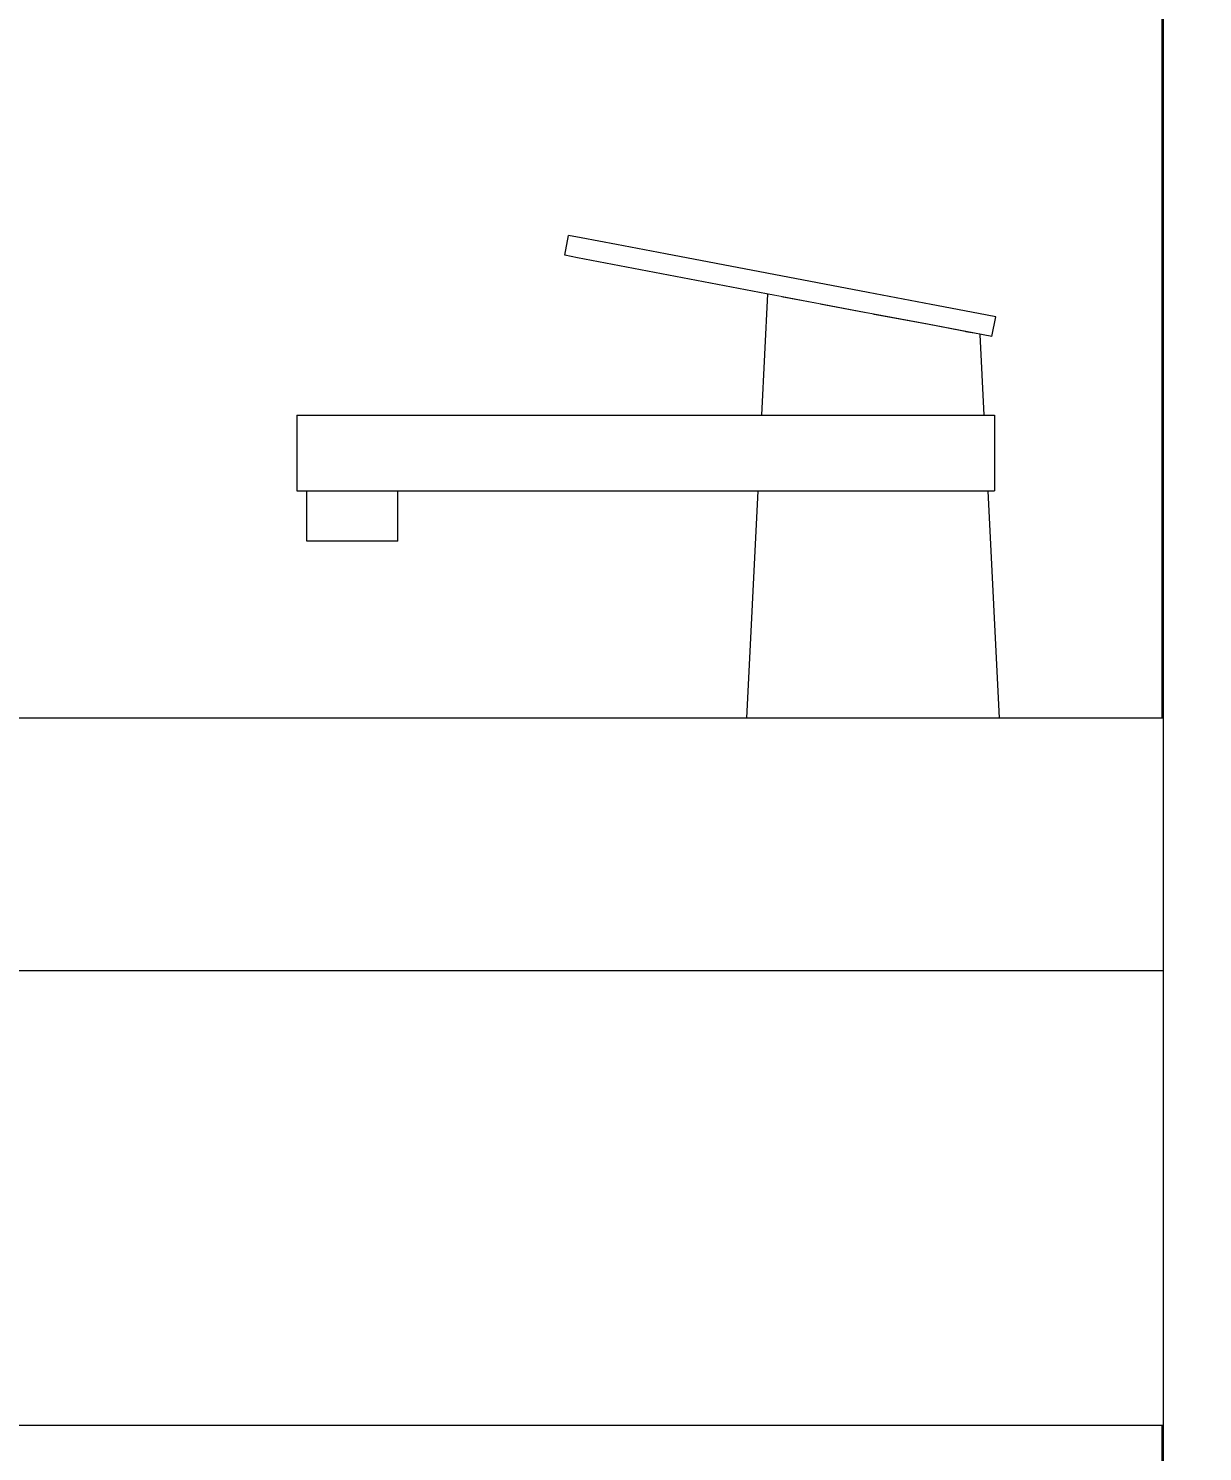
# Model space of a CAD drawing. Header units: millimetres. Extents: x 14397 to 67587, y -11631 to -8348.
# Drawn here: x 23240.3 to 23472.6, y -10592.6 to -10311 of the extents above; entities that cross this region are included whole.
import ezdxf

# ---------------------------------------------------------------- set-up
doc = ezdxf.new("R2010")
doc.units = ezdxf.units.MM
doc.header["$MEASUREMENT"] = 0
doc.linetypes.add('Wipeout_Contour', pattern=[1000, 0, -1000])
for name, color, linetype in [('NewA-Ee_25_10-M_WallsInternal', 7, 'Continuous'), ('NewA-Ee_40_20-M_GeneralFFAndEInternalSanitary', 7, 'Continuous'), ('NewA-Zz_20_20-D_DimensionDetail', 7, 'Continuous')]:
    doc.layers.add(name, color=color, linetype=linetype)
doc.styles.add('GENERATED_STYLE_1', font='')
doc.styles.get('GENERATED_STYLE_1').set_extended_font_data('Arial')
doc.dimstyles.new('GENERATED_STYLE__3', dxfattribs={"dimtxt": 75, "dimasz": 76, "dimexe": 0.18, "dimexo": 300, "dimgap": 0.09, "dimtad": 1, "dimdec": 0, "dimzin": 0, "dimdsep": 46, "dimtxsty": 'GENERATED_STYLE_1', "dimblk": 'ARROWHEAD_2', "dimblk1": 'ARROWHEAD_2', "dimblk2": 'ARROWHEAD_2', "dimcen": 0.09, "dimclrd": 6, "dimclre": 6, "dimclrt": 7, "dimazin": 0, "dimtfac": 1, "dimtdec": 4, "dimtmove": 0, "dimatfit": 3, "dimfxl": 0, "dimtolj": 1, "dimtzin": 0, "dimarcsym": 0})

# ---------------------------------------------------------------- blocks, each defined once
blk = doc.blocks.new('Section Elem_19_3', base_point=(31956.61, -111297.47))
at = {"color": 254, "linetype": 'Wipeout_Contour', "lineweight": 0, "ltscale": 1569402.975841699}
blk.add_wipeout([(21364.06, -11297.47), (21434.86, -11297.47), (21434.86, -9112.47), (22444.86, -9112.47), (22444.86, -11297.47), (23464.74, -11297.47), (23464.74, -10587.47), (23205.43, -10587.47), (23180.54, -10587.22), (23138.57, -10581.31), (23098.62, -10570.11), (23080.27, -10562.04), (23073.81, -10559.3), (23060.14, -10550.84), (23048.66, -10540.76), (23039.73, -10529.37), (23033.63, -10517), (23030.53, -10504.05), (23030.53, -10497.47), (23016.99, -10497.47), (23016.99, -10497.37), (23016.96, -10494.5), (23018.41, -10488.26), (23021.31, -10482.29), (23025.56, -10476.79), (23031.05, -10471.92), (23037.6, -10467.82), (23041.31, -10466.22), (23043.3, -10465.37), (23046.81, -10463.17), (23049.75, -10460.56), (23051.66, -10458.02), (23056.91, -10450.13), (23057.53, -10447.57), (23057.66, -10447.47), (23382.42, -10447.47), (23384.67, -10402.47), (23313.42, -10402.47), (23313.42, -10412.47), (23295.42, -10412.47), (23295.42, -10402.47), (23293.42, -10402.47), (23293.42, -10387.47), (23385.42, -10387.47), (23386.62, -10363.51), (23346.43, -10355.85), (23347.18, -10351.92), (23431.7, -10368.02), (23430.95, -10371.95), (23428.62, -10371.51), (23429.42, -10387.47), (23431.42, -10387.47), (23431.42, -10402.47), (23430.17, -10402.47), (23432.42, -10447.47), (23464.74, -10447.47), (23464.74, -10282.47), (23424.74, -10282.47), (23424.74, -9282.47), (23464.74, -9282.47), (23464.74, -8857.47), (21364.06, -8857.47)], dxfattribs=at).dxf.layer = 'NewA-Ee_25_10-M_WallsInternal'
blk = doc.blocks.new('Section Elem_24_3', base_point=(31956.61, -111297.47))
at = {"layer": 'NewA-Ee_25_10-M_WallsInternal', "color": 92, "linetype": 'Continuous', "lineweight": 35}
blk.add_line((23464.74, -11297.47), (23464.74, -8857.47), dxfattribs=at)
blk = doc.blocks.new('Section Elem_25_3', base_point=(31956.61, -111297.47))
at = {"color": 254, "linetype": 'Wipeout_Contour', "lineweight": 0, "ltscale": 102495.444901}
blk.add_wipeout([(23425.76, -10370.96), (23426.47, -10387.47), (23429.42, -10387.47), (23428.62, -10371.51)], dxfattribs=at).dxf.layer = 'NewA-Ee_40_20-M_GeneralFFAndEInternalSanitary'
at = {"color": 254, "linetype": 'Wipeout_Contour', "lineweight": 0, "ltscale": 102121.712186}
blk.add_wipeout([(23313.42, -10412.47), (23313.42, -10402.47), (23312.21, -10402.47), (23312.21, -10412.47)], dxfattribs=at).dxf.layer = 'NewA-Ee_40_20-M_GeneralFFAndEInternalSanitary'
at = {"color": 254, "linetype": 'Wipeout_Contour', "lineweight": 0, "ltscale": 102219.553401}
blk.add_wipeout([(23235.65, -10587.22), (23235.65, -10587.47), (23281.46, -10587.47), (23281.46, -10587.22)], dxfattribs=at).dxf.layer = 'NewA-Ee_40_20-M_GeneralFFAndEInternalSanitary'
at = {"color": 254, "linetype": 'Wipeout_Contour', "lineweight": 0, "ltscale": 128096.835084}
blk.add_wipeout([(23425.76, -10370.96), (23417.97, -10369.48), (23418.42, -10387.47), (23421.63, -10387.47), (23426.47, -10387.47)], dxfattribs=at).dxf.layer = 'NewA-Ee_40_20-M_GeneralFFAndEInternalSanitary'
at = {"color": 254, "linetype": 'Wipeout_Contour', "lineweight": 0, "ltscale": 102113.494067}
blk.add_wipeout([(23312.21, -10402.47), (23308.92, -10402.47), (23308.92, -10412.47), (23312.21, -10412.47)], dxfattribs=at).dxf.layer = 'NewA-Ee_40_20-M_GeneralFFAndEInternalSanitary'
at = {"color": 254, "linetype": 'Wipeout_Contour', "lineweight": 0, "ltscale": 102214.448851}
blk.add_wipeout([(23235.65, -10587.22), (23281.46, -10587.22), (23281.46, -10581.31), (23235.65, -10581.31)], dxfattribs=at).dxf.layer = 'NewA-Ee_40_20-M_GeneralFFAndEInternalSanitary'
at = {"layer": 'NewA-Ee_40_20-M_GeneralFFAndEInternalSanitary', "color": 1, "linetype": 'Continuous', "lineweight": 18}
blk.add_line((23313.42, -10412.47), (23312.21, -10412.47), dxfattribs=at)
at = {"color": 254, "linetype": 'Wipeout_Contour', "lineweight": 0, "ltscale": 128057.127856}
blk.add_wipeout([(23417.97, -10369.48), (23407.42, -10367.47), (23407.42, -10387.47), (23417.61, -10387.47), (23418.42, -10387.47)], dxfattribs=at).dxf.layer = 'NewA-Ee_40_20-M_GeneralFFAndEInternalSanitary'
at = {"color": 254, "linetype": 'Wipeout_Contour', "lineweight": 0, "ltscale": 102487.161278}
blk.add_wipeout([(23428.26, -10367.37), (23427.51, -10371.29), (23430.95, -10371.95), (23431.7, -10368.02)], dxfattribs=at).dxf.layer = 'NewA-Ee_40_20-M_GeneralFFAndEInternalSanitary'
at = {"color": 254, "linetype": 'Wipeout_Contour', "lineweight": 0, "ltscale": 102099.260122}
blk.add_wipeout([(23308.92, -10412.47), (23308.92, -10402.47), (23304.42, -10402.47), (23304.42, -10412.47)], dxfattribs=at).dxf.layer = 'NewA-Ee_40_20-M_GeneralFFAndEInternalSanitary'
at = {"color": 254, "linetype": 'Wipeout_Contour', "lineweight": 0, "ltscale": 102200.27878}
blk.add_wipeout([(23281.46, -10570.11), (23235.65, -10570.11), (23235.65, -10581.31), (23281.46, -10581.31)], dxfattribs=at).dxf.layer = 'NewA-Ee_40_20-M_GeneralFFAndEInternalSanitary'
at = {"color": 254, "linetype": 'Wipeout_Contour', "lineweight": 0, "ltscale": 102636.845461}
blk.add_wipeout([(23281.46, -10587.22), (23281.46, -10587.47), (23464.74, -10587.47), (23464.74, -10587.22)], dxfattribs=at).dxf.layer = 'NewA-Ee_40_20-M_GeneralFFAndEInternalSanitary'
at = {"layer": 'NewA-Ee_40_20-M_GeneralFFAndEInternalSanitary', "color": 1, "linetype": 'Continuous', "lineweight": 18}
for p, q in [((23430.95, -10371.95), (23431.7, -10368.02)), ((23312.21, -10412.47), (23308.92, -10412.47))]:
    blk.add_line(p, q, dxfattribs=at)
at = {"color": 254, "linetype": 'Wipeout_Contour', "lineweight": 0, "ltscale": 128004.192067}
blk.add_wipeout([(23396.97, -10365.48), (23396.42, -10387.47), (23404.37, -10387.47), (23407.42, -10387.47), (23407.42, -10367.47)], dxfattribs=at).dxf.layer = 'NewA-Ee_40_20-M_GeneralFFAndEInternalSanitary'
at = {"color": 254, "linetype": 'Wipeout_Contour', "lineweight": 0, "ltscale": 102461.863691}
blk.add_wipeout([(23427.51, -10371.29), (23428.26, -10367.37), (23418.94, -10365.59), (23418.19, -10369.52)], dxfattribs=at).dxf.layer = 'NewA-Ee_40_20-M_GeneralFFAndEInternalSanitary'
at = {"color": 254, "linetype": 'Wipeout_Contour', "lineweight": 0, "ltscale": 102082.824615}
blk.add_wipeout([(23304.42, -10412.47), (23304.42, -10402.47), (23299.92, -10402.47), (23299.92, -10412.47)], dxfattribs=at).dxf.layer = 'NewA-Ee_40_20-M_GeneralFFAndEInternalSanitary'
at = {"color": 254, "linetype": 'Wipeout_Contour', "lineweight": 0, "ltscale": 102184.333739}
blk.add_wipeout([(23281.46, -10570.11), (23281.46, -10562.04), (23235.65, -10562.04), (23235.65, -10570.11)], dxfattribs=at).dxf.layer = 'NewA-Ee_40_20-M_GeneralFFAndEInternalSanitary'
at = {"color": 254, "linetype": 'Wipeout_Contour', "lineweight": 0, "ltscale": 102631.761591}
blk.add_wipeout([(23281.46, -10581.31), (23281.46, -10587.22), (23464.74, -10587.22), (23464.74, -10581.31)], dxfattribs=at).dxf.layer = 'NewA-Ee_40_20-M_GeneralFFAndEInternalSanitary'
at = {"layer": 'NewA-Ee_40_20-M_GeneralFFAndEInternalSanitary', "color": 1, "linetype": 'Continuous', "lineweight": 18}
for p, q in [((23431.7, -10368.02), (23428.26, -10367.37)), ((23430.95, -10371.95), (23427.51, -10371.29)), ((23308.92, -10412.47), (23304.42, -10412.47)), ((23281.46, -10587.47), (23235.65, -10587.47)), ((23464.74, -10587.47), (23281.46, -10587.47))]:
    blk.add_line(p, q, dxfattribs=at)
at = {"color": 254, "linetype": 'Wipeout_Contour', "lineweight": 0, "ltscale": 102418.666886}
blk.add_wipeout([(23418.19, -10369.52), (23418.94, -10365.59), (23406.47, -10363.22), (23405.73, -10367.15)], dxfattribs=at).dxf.layer = 'NewA-Ee_40_20-M_GeneralFFAndEInternalSanitary'
at = {"color": 254, "linetype": 'Wipeout_Contour', "lineweight": 0, "ltscale": 102362.944733}
blk.add_wipeout([(23388.37, -10387.47), (23396.42, -10387.47), (23396.97, -10365.48), (23389.38, -10364.03)], dxfattribs=at).dxf.layer = 'NewA-Ee_40_20-M_GeneralFFAndEInternalSanitary'
at = {"color": 254, "linetype": 'Wipeout_Contour', "lineweight": 0, "ltscale": 102068.591426}
blk.add_wipeout([(23299.92, -10402.47), (23296.62, -10402.47), (23296.62, -10412.47), (23299.92, -10412.47)], dxfattribs=at).dxf.layer = 'NewA-Ee_40_20-M_GeneralFFAndEInternalSanitary'
at = {"color": 254, "linetype": 'Wipeout_Contour', "lineweight": 0, "ltscale": 102175.391575}
blk.add_wipeout([(23281.46, -10562.04), (23281.46, -10559.3), (23235.65, -10559.3), (23235.65, -10562.04)], dxfattribs=at).dxf.layer = 'NewA-Ee_40_20-M_GeneralFFAndEInternalSanitary'
at = {"color": 254, "linetype": 'Wipeout_Contour', "lineweight": 0, "ltscale": 102617.649008}
blk.add_wipeout([(23281.46, -10581.31), (23464.74, -10581.31), (23464.74, -10570.11), (23281.46, -10570.11)], dxfattribs=at).dxf.layer = 'NewA-Ee_40_20-M_GeneralFFAndEInternalSanitary'
at = {"layer": 'NewA-Ee_40_20-M_GeneralFFAndEInternalSanitary', "color": 1, "linetype": 'Continuous', "lineweight": 18}
for p, q in [((23428.26, -10367.37), (23418.94, -10365.59)), ((23427.51, -10371.29), (23418.19, -10369.52)), ((23304.42, -10412.47), (23299.92, -10412.47))]:
    blk.add_line(p, q, dxfattribs=at)
at = {"color": 254, "linetype": 'Wipeout_Contour', "lineweight": 0, "ltscale": 102342.619376}
blk.add_wipeout([(23386.62, -10363.51), (23385.42, -10387.47), (23388.37, -10387.47), (23389.38, -10364.03)], dxfattribs=at).dxf.layer = 'NewA-Ee_40_20-M_GeneralFFAndEInternalSanitary'
at = {"color": 254, "linetype": 'Wipeout_Contour', "lineweight": 0, "ltscale": 102060.374038}
blk.add_wipeout([(23296.62, -10412.47), (23296.62, -10402.47), (23295.42, -10402.47), (23295.42, -10412.47)], dxfattribs=at).dxf.layer = 'NewA-Ee_40_20-M_GeneralFFAndEInternalSanitary'
at = {"color": 254, "linetype": 'Wipeout_Contour', "lineweight": 0, "ltscale": 102166.135483}
blk.add_wipeout([(23281.46, -10559.3), (23281.46, -10550.84), (23235.65, -10550.84), (23235.65, -10559.3)], dxfattribs=at).dxf.layer = 'NewA-Ee_40_20-M_GeneralFFAndEInternalSanitary'
at = {"color": 254, "linetype": 'Wipeout_Contour', "lineweight": 0, "ltscale": 102601.768688}
blk.add_wipeout([(23281.46, -10570.11), (23464.74, -10570.11), (23464.74, -10562.04), (23281.46, -10562.04)], dxfattribs=at).dxf.layer = 'NewA-Ee_40_20-M_GeneralFFAndEInternalSanitary'
at = {"layer": 'NewA-Ee_40_20-M_GeneralFFAndEInternalSanitary', "color": 1, "linetype": 'Continuous', "lineweight": 18}
for p, q in [((23296.62, -10412.47), (23295.42, -10412.47)), ((23299.92, -10412.47), (23296.62, -10412.47))]:
    blk.add_line(p, q, dxfattribs=at)
at = {"color": 254, "linetype": 'Wipeout_Contour', "lineweight": 0, "ltscale": 102314.344763}
blk.add_wipeout([(23405.73, -10367.15), (23406.47, -10363.22), (23366.33, -10355.57), (23365.58, -10359.5)], dxfattribs=at).dxf.layer = 'NewA-Ee_40_20-M_GeneralFFAndEInternalSanitary'
at = {"color": 254, "linetype": 'Wipeout_Contour', "lineweight": 0, "ltscale": 102150.821514}
blk.add_wipeout([(23281.46, -10550.84), (23281.46, -10540.76), (23235.65, -10540.76), (23235.65, -10550.84)], dxfattribs=at).dxf.layer = 'NewA-Ee_40_20-M_GeneralFFAndEInternalSanitary'
at = {"color": 254, "linetype": 'Wipeout_Contour', "lineweight": 0, "ltscale": 102592.862825}
blk.add_wipeout([(23281.46, -10559.3), (23281.46, -10562.04), (23464.74, -10562.04), (23464.74, -10559.3)], dxfattribs=at).dxf.layer = 'NewA-Ee_40_20-M_GeneralFFAndEInternalSanitary'
at = {"layer": 'NewA-Ee_40_20-M_GeneralFFAndEInternalSanitary', "color": 1, "linetype": 'Continuous', "lineweight": 18}
for p, q in [((23418.94, -10365.59), (23406.47, -10363.22)), ((23418.19, -10369.52), (23405.73, -10367.15))]:
    blk.add_line(p, q, dxfattribs=at)
at = {"color": 254, "linetype": 'Wipeout_Contour', "lineweight": 0, "ltscale": 102215.55596}
blk.add_wipeout([(23365.58, -10359.5), (23366.33, -10355.57), (23356.65, -10353.73), (23355.9, -10357.66)], dxfattribs=at).dxf.layer = 'NewA-Ee_40_20-M_GeneralFFAndEInternalSanitary'
at = {"color": 254, "linetype": 'Wipeout_Contour', "lineweight": 0, "ltscale": 102133.094909}
blk.add_wipeout([(23281.46, -10529.37), (23235.65, -10529.37), (23235.65, -10540.76), (23281.46, -10540.76)], dxfattribs=at).dxf.layer = 'NewA-Ee_40_20-M_GeneralFFAndEInternalSanitary'
at = {"color": 254, "linetype": 'Wipeout_Contour', "lineweight": 0, "ltscale": 102583.64429}
blk.add_wipeout([(23281.46, -10559.3), (23464.74, -10559.3), (23464.74, -10550.84), (23281.46, -10550.84)], dxfattribs=at).dxf.layer = 'NewA-Ee_40_20-M_GeneralFFAndEInternalSanitary'
at = {"layer": 'NewA-Ee_40_20-M_GeneralFFAndEInternalSanitary', "color": 1, "linetype": 'Continuous', "lineweight": 18}
for p, q in [((23406.47, -10363.22), (23366.33, -10355.57)), ((23405.73, -10367.15), (23365.58, -10359.5))]:
    blk.add_line(p, q, dxfattribs=at)
at = {"color": 254, "linetype": 'Wipeout_Contour', "lineweight": 0, "ltscale": 102182.587599}
blk.add_wipeout([(23355.9, -10357.66), (23356.65, -10353.73), (23349.7, -10352.4), (23348.95, -10356.33)], dxfattribs=at).dxf.layer = 'NewA-Ee_40_20-M_GeneralFFAndEInternalSanitary'
at = {"color": 254, "linetype": 'Wipeout_Contour', "lineweight": 0, "ltscale": 102113.499289}
blk.add_wipeout([(23281.46, -10529.37), (23281.46, -10517), (23235.65, -10517), (23235.65, -10529.37)], dxfattribs=at).dxf.layer = 'NewA-Ee_40_20-M_GeneralFFAndEInternalSanitary'
at = {"color": 254, "linetype": 'Wipeout_Contour', "lineweight": 0, "ltscale": 102568.392496}
blk.add_wipeout([(23281.46, -10550.84), (23464.74, -10550.84), (23464.74, -10540.76), (23281.46, -10540.76)], dxfattribs=at).dxf.layer = 'NewA-Ee_40_20-M_GeneralFFAndEInternalSanitary'
at = {"layer": 'NewA-Ee_40_20-M_GeneralFFAndEInternalSanitary', "color": 1, "linetype": 'Continuous', "lineweight": 18}
for p, q in [((23366.33, -10355.57), (23356.65, -10353.73)), ((23365.58, -10359.5), (23355.9, -10357.66))]:
    blk.add_line(p, q, dxfattribs=at)
at = {"color": 254, "linetype": 'Wipeout_Contour', "lineweight": 0, "ltscale": 102163.807126}
blk.add_wipeout([(23346.43, -10355.85), (23348.95, -10356.33), (23349.7, -10352.4), (23347.18, -10351.92)], dxfattribs=at).dxf.layer = 'NewA-Ee_40_20-M_GeneralFFAndEInternalSanitary'
at = {"color": 254, "linetype": 'Wipeout_Contour', "lineweight": 0, "ltscale": 102092.634548}
blk.add_wipeout([(23281.46, -10517), (23281.46, -10504.05), (23235.65, -10504.05), (23235.65, -10517)], dxfattribs=at).dxf.layer = 'NewA-Ee_40_20-M_GeneralFFAndEInternalSanitary'
at = {"color": 254, "linetype": 'Wipeout_Contour', "lineweight": 0, "ltscale": 102550.73791}
blk.add_wipeout([(23281.46, -10529.37), (23281.46, -10540.76), (23464.74, -10540.76), (23464.74, -10529.37)], dxfattribs=at).dxf.layer = 'NewA-Ee_40_20-M_GeneralFFAndEInternalSanitary'
at = {"layer": 'NewA-Ee_40_20-M_GeneralFFAndEInternalSanitary', "color": 1, "linetype": 'Continuous', "lineweight": 18}
for p, q in [((23346.43, -10355.85), (23347.18, -10351.92)), ((23349.7, -10352.4), (23347.18, -10351.92)), ((23356.65, -10353.73), (23349.7, -10352.4)), ((23348.95, -10356.33), (23346.43, -10355.85)), ((23355.9, -10357.66), (23348.95, -10356.33))]:
    blk.add_line(p, q, dxfattribs=at)
at = {"color": 254, "linetype": 'Wipeout_Contour', "lineweight": 0, "ltscale": 102076.54864}
blk.add_wipeout([(23281.46, -10504.05), (23281.46, -10497.47), (23235.65, -10497.47), (23235.65, -10504.05)], dxfattribs=at).dxf.layer = 'NewA-Ee_40_20-M_GeneralFFAndEInternalSanitary'
at = {"color": 254, "linetype": 'Wipeout_Contour', "lineweight": 0, "ltscale": 102531.221884}
blk.add_wipeout([(23281.46, -10517), (23281.46, -10529.37), (23464.74, -10529.37), (23464.74, -10517)], dxfattribs=at).dxf.layer = 'NewA-Ee_40_20-M_GeneralFFAndEInternalSanitary'
at = {"color": 254, "linetype": 'Wipeout_Contour', "lineweight": 0, "ltscale": 102068.691776}
blk.add_wipeout([(23281.46, -10497.47), (23281.46, -10494.5), (23235.65, -10494.5), (23235.65, -10497.47)], dxfattribs=at).dxf.layer = 'NewA-Ee_40_20-M_GeneralFFAndEInternalSanitary'
at = {"color": 254, "linetype": 'Wipeout_Contour', "lineweight": 0, "ltscale": 102510.441991}
blk.add_wipeout([(23281.46, -10517), (23464.74, -10517), (23464.74, -10504.05), (23281.46, -10504.05)], dxfattribs=at).dxf.layer = 'NewA-Ee_40_20-M_GeneralFFAndEInternalSanitary'
at = {"color": 254, "linetype": 'Wipeout_Contour', "lineweight": 0, "ltscale": 102061.115344}
blk.add_wipeout([(23281.46, -10494.5), (23281.46, -10488.26), (23235.65, -10488.26), (23235.65, -10494.5)], dxfattribs=at).dxf.layer = 'NewA-Ee_40_20-M_GeneralFFAndEInternalSanitary'
at = {"color": 254, "linetype": 'Wipeout_Contour', "lineweight": 0, "ltscale": 102494.421458}
blk.add_wipeout([(23281.46, -10497.47), (23281.46, -10504.05), (23464.74, -10504.05), (23464.74, -10497.47)], dxfattribs=at).dxf.layer = 'NewA-Ee_40_20-M_GeneralFFAndEInternalSanitary'
at = {"color": 254, "linetype": 'Wipeout_Contour', "lineweight": 0, "ltscale": 102051.079972}
blk.add_wipeout([(23281.46, -10488.26), (23281.46, -10482.29), (23235.65, -10482.29), (23235.65, -10488.26)], dxfattribs=at).dxf.layer = 'NewA-Ee_40_20-M_GeneralFFAndEInternalSanitary'
at = {"color": 254, "linetype": 'Wipeout_Contour', "lineweight": 0, "ltscale": 102486.596578}
blk.add_wipeout([(23281.46, -10497.47), (23464.74, -10497.47), (23464.74, -10494.5), (23281.46, -10494.5)], dxfattribs=at).dxf.layer = 'NewA-Ee_40_20-M_GeneralFFAndEInternalSanitary'
at = {"layer": 'NewA-Ee_40_20-M_GeneralFFAndEInternalSanitary', "color": 1, "linetype": 'Continuous', "lineweight": 18}
for p, q in [((23281.46, -10497.47), (23235.65, -10497.47)), ((23464.74, -10497.47), (23281.46, -10497.47))]:
    blk.add_line(p, q, dxfattribs=at)
at = {"color": 254, "linetype": 'Wipeout_Contour', "lineweight": 0, "ltscale": 102041.65821}
blk.add_wipeout([(23281.46, -10482.29), (23281.46, -10476.79), (23235.65, -10476.79), (23235.65, -10482.29)], dxfattribs=at).dxf.layer = 'NewA-Ee_40_20-M_GeneralFFAndEInternalSanitary'
at = {"color": 254, "linetype": 'Wipeout_Contour', "lineweight": 0, "ltscale": 102479.050949}
blk.add_wipeout([(23281.46, -10494.5), (23464.74, -10494.5), (23464.74, -10488.26), (23281.46, -10488.26)], dxfattribs=at).dxf.layer = 'NewA-Ee_40_20-M_GeneralFFAndEInternalSanitary'
at = {"color": 254, "linetype": 'Wipeout_Contour', "lineweight": 0, "ltscale": 102033.135032}
blk.add_wipeout([(23281.46, -10476.79), (23281.46, -10471.92), (23235.65, -10471.92), (23235.65, -10476.79)], dxfattribs=at).dxf.layer = 'NewA-Ee_40_20-M_GeneralFFAndEInternalSanitary'
at = {"color": 254, "linetype": 'Wipeout_Contour', "lineweight": 0, "ltscale": 102469.056424}
blk.add_wipeout([(23281.46, -10488.26), (23464.74, -10488.26), (23464.74, -10482.29), (23281.46, -10482.29)], dxfattribs=at).dxf.layer = 'NewA-Ee_40_20-M_GeneralFFAndEInternalSanitary'
at = {"color": 254, "linetype": 'Wipeout_Contour', "lineweight": 0, "ltscale": 102025.768769}
blk.add_wipeout([(23281.46, -10471.92), (23281.46, -10467.82), (23235.65, -10467.82), (23235.65, -10471.92)], dxfattribs=at).dxf.layer = 'NewA-Ee_40_20-M_GeneralFFAndEInternalSanitary'
at = {"color": 254, "linetype": 'Wipeout_Contour', "lineweight": 0, "ltscale": 102459.672988}
blk.add_wipeout([(23281.46, -10482.29), (23464.74, -10482.29), (23464.74, -10476.79), (23281.46, -10476.79)], dxfattribs=at).dxf.layer = 'NewA-Ee_40_20-M_GeneralFFAndEInternalSanitary'
at = {"color": 254, "linetype": 'Wipeout_Contour', "lineweight": 0, "ltscale": 102021.093666}
blk.add_wipeout([(23281.46, -10467.82), (23281.46, -10466.22), (23235.65, -10466.22), (23235.65, -10467.82)], dxfattribs=at).dxf.layer = 'NewA-Ee_40_20-M_GeneralFFAndEInternalSanitary'
at = {"color": 254, "linetype": 'Wipeout_Contour', "lineweight": 0, "ltscale": 102451.184507}
blk.add_wipeout([(23281.46, -10471.92), (23281.46, -10476.79), (23464.74, -10476.79), (23464.74, -10471.92)], dxfattribs=at).dxf.layer = 'NewA-Ee_40_20-M_GeneralFFAndEInternalSanitary'
at = {"color": 254, "linetype": 'Wipeout_Contour', "lineweight": 0, "ltscale": 102019.078724}
blk.add_wipeout([(23281.46, -10466.22), (23281.46, -10465.37), (23235.65, -10465.37), (23235.65, -10466.22)], dxfattribs=at).dxf.layer = 'NewA-Ee_40_20-M_GeneralFFAndEInternalSanitary'
at = {"color": 254, "linetype": 'Wipeout_Contour', "lineweight": 0, "ltscale": 102443.848234}
blk.add_wipeout([(23281.46, -10471.92), (23464.74, -10471.92), (23464.74, -10467.82), (23281.46, -10467.82)], dxfattribs=at).dxf.layer = 'NewA-Ee_40_20-M_GeneralFFAndEInternalSanitary'
at = {"color": 254, "linetype": 'Wipeout_Contour', "lineweight": 0, "ltscale": 102016.574205}
blk.add_wipeout([(23281.46, -10465.37), (23281.46, -10463.17), (23235.65, -10463.17), (23235.65, -10465.37)], dxfattribs=at).dxf.layer = 'NewA-Ee_40_20-M_GeneralFFAndEInternalSanitary'
at = {"color": 254, "linetype": 'Wipeout_Contour', "lineweight": 0, "ltscale": 102012.630025}
blk.add_wipeout([(23281.46, -10460.56), (23235.65, -10460.56), (23235.65, -10463.17), (23281.46, -10463.17)], dxfattribs=at).dxf.layer = 'NewA-Ee_40_20-M_GeneralFFAndEInternalSanitary'
at = {"color": 254, "linetype": 'Wipeout_Contour', "lineweight": 0, "ltscale": 102439.192144}
blk.add_wipeout([(23281.46, -10466.22), (23281.46, -10467.82), (23464.74, -10467.82), (23464.74, -10466.22)], dxfattribs=at).dxf.layer = 'NewA-Ee_40_20-M_GeneralFFAndEInternalSanitary'
at = {"color": 254, "linetype": 'Wipeout_Contour', "lineweight": 0, "ltscale": 102008.402737}
blk.add_wipeout([(23281.46, -10460.56), (23281.46, -10458.02), (23235.65, -10458.02), (23235.65, -10460.56)], dxfattribs=at).dxf.layer = 'NewA-Ee_40_20-M_GeneralFFAndEInternalSanitary'
at = {"color": 254, "linetype": 'Wipeout_Contour', "lineweight": 0, "ltscale": 102437.185468}
blk.add_wipeout([(23281.46, -10465.37), (23281.46, -10466.22), (23464.74, -10466.22), (23464.74, -10465.37)], dxfattribs=at).dxf.layer = 'NewA-Ee_40_20-M_GeneralFFAndEInternalSanitary'
at = {"color": 254, "linetype": 'Wipeout_Contour', "lineweight": 0, "ltscale": 101999.851731}
blk.add_wipeout([(23281.46, -10458.02), (23281.46, -10450.13), (23235.65, -10450.13), (23235.65, -10458.02)], dxfattribs=at).dxf.layer = 'NewA-Ee_40_20-M_GeneralFFAndEInternalSanitary'
at = {"color": 254, "linetype": 'Wipeout_Contour', "lineweight": 0, "ltscale": 102434.691097}
blk.add_wipeout([(23281.46, -10463.17), (23281.46, -10465.37), (23464.74, -10465.37), (23464.74, -10463.17)], dxfattribs=at).dxf.layer = 'NewA-Ee_40_20-M_GeneralFFAndEInternalSanitary'
at = {"color": 254, "linetype": 'Wipeout_Contour', "lineweight": 0, "ltscale": 101991.203138}
blk.add_wipeout([(23281.46, -10450.13), (23281.46, -10447.47), (23235.65, -10447.47), (23235.65, -10450.13)], dxfattribs=at).dxf.layer = 'NewA-Ee_40_20-M_GeneralFFAndEInternalSanitary'
at = {"color": 254, "linetype": 'Wipeout_Contour', "lineweight": 0, "ltscale": 102430.763006}
blk.add_wipeout([(23281.46, -10460.56), (23281.46, -10463.17), (23464.74, -10463.17), (23464.74, -10460.56)], dxfattribs=at).dxf.layer = 'NewA-Ee_40_20-M_GeneralFFAndEInternalSanitary'
at = {"color": 254, "linetype": 'Wipeout_Contour', "lineweight": 0, "ltscale": 102426.552899}
blk.add_wipeout([(23281.46, -10460.56), (23464.74, -10460.56), (23464.74, -10458.02), (23281.46, -10458.02)], dxfattribs=at).dxf.layer = 'NewA-Ee_40_20-M_GeneralFFAndEInternalSanitary'
at = {"color": 254, "linetype": 'Wipeout_Contour', "lineweight": 0, "ltscale": 102418.036747}
blk.add_wipeout([(23281.46, -10458.02), (23464.74, -10458.02), (23464.74, -10450.13), (23281.46, -10450.13)], dxfattribs=at).dxf.layer = 'NewA-Ee_40_20-M_GeneralFFAndEInternalSanitary'
at = {"color": 254, "linetype": 'Wipeout_Contour', "lineweight": 0, "ltscale": 102409.423379}
blk.add_wipeout([(23281.46, -10447.47), (23281.46, -10450.13), (23464.74, -10450.13), (23464.74, -10447.47)], dxfattribs=at).dxf.layer = 'NewA-Ee_40_20-M_GeneralFFAndEInternalSanitary'
at = {"layer": 'NewA-Ee_40_20-M_GeneralFFAndEInternalSanitary', "color": 1, "linetype": 'Continuous', "lineweight": 18}
blk.add_line((23281.46, -10447.47), (23235.65, -10447.47), dxfattribs=at)
at = {"color": 254, "linetype": 'Wipeout_Contour', "lineweight": 0, "ltscale": 102577.313362}
blk.add_wipeout([(23430.17, -10402.47), (23427.12, -10402.47), (23429.07, -10447.47), (23432.42, -10447.47)], dxfattribs=at).dxf.layer = 'NewA-Ee_40_20-M_GeneralFFAndEInternalSanitary'
at = {"color": 254, "linetype": 'Wipeout_Contour', "lineweight": 0, "ltscale": 128182.311481}
blk.add_wipeout([(23418.79, -10402.47), (23419.92, -10447.47), (23429.07, -10447.47), (23427.12, -10402.47), (23420.4, -10402.47)], dxfattribs=at).dxf.layer = 'NewA-Ee_40_20-M_GeneralFFAndEInternalSanitary'
at = {"color": 254, "linetype": 'Wipeout_Contour', "lineweight": 0, "ltscale": 102527.969853}
blk.add_wipeout([(23431.42, -10387.47), (23427.67, -10387.47), (23427.67, -10402.47), (23431.42, -10402.47)], dxfattribs=at).dxf.layer = 'NewA-Ee_40_20-M_GeneralFFAndEInternalSanitary'
at = {"color": 254, "linetype": 'Wipeout_Contour', "lineweight": 0, "ltscale": 128141.38912}
blk.add_wipeout([(23407.42, -10447.47), (23419.92, -10447.47), (23418.79, -10402.47), (23417.61, -10402.47), (23407.42, -10402.47)], dxfattribs=at).dxf.layer = 'NewA-Ee_40_20-M_GeneralFFAndEInternalSanitary'
at = {"layer": 'NewA-Ee_40_20-M_GeneralFFAndEInternalSanitary', "color": 1, "linetype": 'Continuous', "lineweight": 18}
for p, q in [((23431.42, -10387.47), (23431.42, -10402.47)), ((23432.42, -10447.47), (23430.17, -10402.47))]:
    blk.add_line(p, q, dxfattribs=at)
at = {"color": 254, "linetype": 'Wipeout_Contour', "lineweight": 0, "ltscale": 128085.558022}
blk.add_wipeout([(23394.92, -10447.47), (23407.42, -10447.47), (23407.42, -10402.47), (23404.37, -10402.47), (23396.04, -10402.47)], dxfattribs=at).dxf.layer = 'NewA-Ee_40_20-M_GeneralFFAndEInternalSanitary'
at = {"color": 254, "linetype": 'Wipeout_Contour', "lineweight": 0, "ltscale": 102460.126893}
blk.add_wipeout([(23404.37, -10387.47), (23404.37, -10402.47), (23417.61, -10402.47), (23417.61, -10387.47)], dxfattribs=at).dxf.layer = 'NewA-Ee_40_20-M_GeneralFFAndEInternalSanitary'
at = {"color": 254, "linetype": 'Wipeout_Contour', "lineweight": 0, "ltscale": 102436.207615}
blk.add_wipeout([(23385.77, -10447.47), (23394.92, -10447.47), (23396.04, -10402.47), (23387.72, -10402.47)], dxfattribs=at).dxf.layer = 'NewA-Ee_40_20-M_GeneralFFAndEInternalSanitary'
at = {"color": 254, "linetype": 'Wipeout_Contour', "lineweight": 0, "ltscale": 102502.730003}
blk.add_wipeout([(23427.67, -10387.47), (23417.61, -10387.47), (23417.61, -10402.47), (23427.67, -10402.47)], dxfattribs=at).dxf.layer = 'NewA-Ee_40_20-M_GeneralFFAndEInternalSanitary'
at = {"color": 254, "linetype": 'Wipeout_Contour', "lineweight": 0, "ltscale": 102414.422}
blk.add_wipeout([(23382.42, -10447.47), (23385.77, -10447.47), (23387.72, -10402.47), (23384.67, -10402.47)], dxfattribs=at).dxf.layer = 'NewA-Ee_40_20-M_GeneralFFAndEInternalSanitary'
at = {"layer": 'NewA-Ee_40_20-M_GeneralFFAndEInternalSanitary', "color": 1, "linetype": 'Continuous', "lineweight": 18}
for p, q in [((23429.42, -10387.47), (23428.62, -10371.51)), ((23417.61, -10387.47), (23427.67, -10387.47)), ((23427.67, -10387.47), (23431.42, -10387.47)), ((23417.61, -10402.47), (23427.67, -10402.47)), ((23427.67, -10402.47), (23431.42, -10402.47)), ((23464.74, -10447.47), (23281.46, -10447.47))]:
    blk.add_line(p, q, dxfattribs=at)
at = {"color": 254, "linetype": 'Wipeout_Contour', "lineweight": 0, "ltscale": 102250.758261}
blk.add_wipeout([(23404.37, -10387.47), (23303.03, -10387.47), (23303.03, -10402.47), (23404.37, -10402.47)], dxfattribs=at).dxf.layer = 'NewA-Ee_40_20-M_GeneralFFAndEInternalSanitary'
at = {"layer": 'NewA-Ee_40_20-M_GeneralFFAndEInternalSanitary', "color": 1, "linetype": 'Continuous', "lineweight": 18}
for p, q in [((23385.42, -10387.47), (23386.62, -10363.51)), ((23404.37, -10387.47), (23417.61, -10387.47)), ((23313.42, -10412.47), (23313.42, -10402.47)), ((23382.42, -10447.47), (23384.67, -10402.47)), ((23404.37, -10402.47), (23417.61, -10402.47))]:
    blk.add_line(p, q, dxfattribs=at)
at = {"color": 254, "linetype": 'Wipeout_Contour', "lineweight": 0, "ltscale": 102056.653875}
blk.add_wipeout([(23298.13, -10387.47), (23298.13, -10402.47), (23303.03, -10402.47), (23303.03, -10387.47)], dxfattribs=at).dxf.layer = 'NewA-Ee_40_20-M_GeneralFFAndEInternalSanitary'
at = {"layer": 'NewA-Ee_40_20-M_GeneralFFAndEInternalSanitary', "color": 1, "linetype": 'Continuous', "lineweight": 18}
for p, q in [((23303.03, -10387.47), (23404.37, -10387.47)), ((23303.03, -10402.47), (23404.37, -10402.47))]:
    blk.add_line(p, q, dxfattribs=at)
at = {"color": 254, "linetype": 'Wipeout_Contour', "lineweight": 0, "ltscale": 102041.382178}
blk.add_wipeout([(23294.67, -10387.47), (23294.67, -10402.47), (23298.13, -10402.47), (23298.13, -10387.47)], dxfattribs=at).dxf.layer = 'NewA-Ee_40_20-M_GeneralFFAndEInternalSanitary'
at = {"layer": 'NewA-Ee_40_20-M_GeneralFFAndEInternalSanitary', "color": 1, "linetype": 'Continuous', "lineweight": 18}
for p, q in [((23298.13, -10387.47), (23303.03, -10387.47)), ((23298.13, -10402.47), (23303.03, -10402.47))]:
    blk.add_line(p, q, dxfattribs=at)
at = {"color": 254, "linetype": 'Wipeout_Contour', "lineweight": 0, "ltscale": 102032.767351}
blk.add_wipeout([(23293.42, -10387.47), (23293.42, -10402.47), (23294.67, -10402.47), (23294.67, -10387.47)], dxfattribs=at).dxf.layer = 'NewA-Ee_40_20-M_GeneralFFAndEInternalSanitary'
at = {"layer": 'NewA-Ee_40_20-M_GeneralFFAndEInternalSanitary', "color": 1, "linetype": 'Continuous', "lineweight": 18}
for p, q in [((23293.42, -10387.47), (23294.67, -10387.47)), ((23293.42, -10387.47), (23293.42, -10402.47)), ((23294.67, -10387.47), (23298.13, -10387.47)), ((23293.42, -10402.47), (23294.67, -10402.47)), ((23294.67, -10402.47), (23298.13, -10402.47)), ((23295.42, -10412.47), (23295.42, -10402.47))]:
    blk.add_line(p, q, dxfattribs=at)
blk = doc.blocks.new('*D34', base_point=(31956.61, -111297.47))
at = {"layer": 'NewA-Zz_20_20-D_DimensionDetail', "color": 6, "linetype": 'Continuous', "lineweight": 13}
for p, q in [((23717.25, -10447.47), (23717.25, -10398.57)), ((23792.25, -10447.47), (23642.25, -10447.47)), ((23717.25, -11297.47), (23717.25, -10447.47)), ((23792.25, -11297.47), (23642.25, -11297.47)), ((23717.25, -11346.37), (23717.25, -11297.47))]:
    blk.add_line(p, q, dxfattribs=at)
at = {"layer": 'NewA-Zz_20_20-D_DimensionDetail', "linetype": 'Continuous'}
for p, q in [((23767.25, -10476.34), (23667.25, -10418.6)), ((23667.25, -11268.6), (23767.25, -11326.34))]:
    blk.add_line(p, q, dxfattribs=at)
at = {"layer": 'NewA-Zz_20_20-D_DimensionDetail', "insert": (23702.25, -10958.27), "char_height": 75, "attachment_point": 7, "rotation": 90, "style": 'GENERATED_STYLE_1'}
blk.add_mtext('\\A1;{\\fArial|b0|i0|c0|p34;850}', dxfattribs=at)
blk = doc.blocks.new('ARROWHEAD_2')
at = {"color": 0, "linetype": 'Continuous', "lineweight": 0}
for p, q in [((-0.3781, -0.655), (0.3781, 0.655)), ((0, 0), (-1, 0))]:
    blk.add_line(p, q, dxfattribs=at)

msp = doc.modelspace()

# ---------------------------------------------------------------- block references
at = {"layer": 'NewA-Ee_25_10-M_WallsInternal', "lineweight": 0}
msp.add_blockref('Section Elem_19_3', (31956.61, -111297.47), dxfattribs=at)

# ---------------------------------------------------------------- next in the draw order: block references
msp.add_blockref('Section Elem_24_3', (31956.61, -111297.47), dxfattribs=at)

# ---------------------------------------------------------------- next in the draw order: block references
at = {"layer": 'NewA-Ee_40_20-M_GeneralFFAndEInternalSanitary', "lineweight": 0}
msp.add_blockref('Section Elem_25_3', (31956.61, -111297.47), dxfattribs=at)

# ---------------------------------------------------------------- next in the draw order: dimensions: what is measured, and where the dimension line sits
at = {"layer": 'NewA-Zz_20_20-D_DimensionDetail', "color": 6, "linetype": 'Continuous', "lineweight": 13}
dim = msp.add_linear_dim(base=(23717.25, -10447.47), p1=(23464.74, -11297.47), p2=(23464.74, -10447.47), angle=90, dimstyle='GENERATED_STYLE__3', dxfattribs=at)
dim.commit()
dim.dimension.update_dxf_attribs({"geometry": '*D34', "text_midpoint": (23664.75, -10869.97), "dimtype": 160, "text_rotation": 90})

doc.saveas('drawing.dxf')
